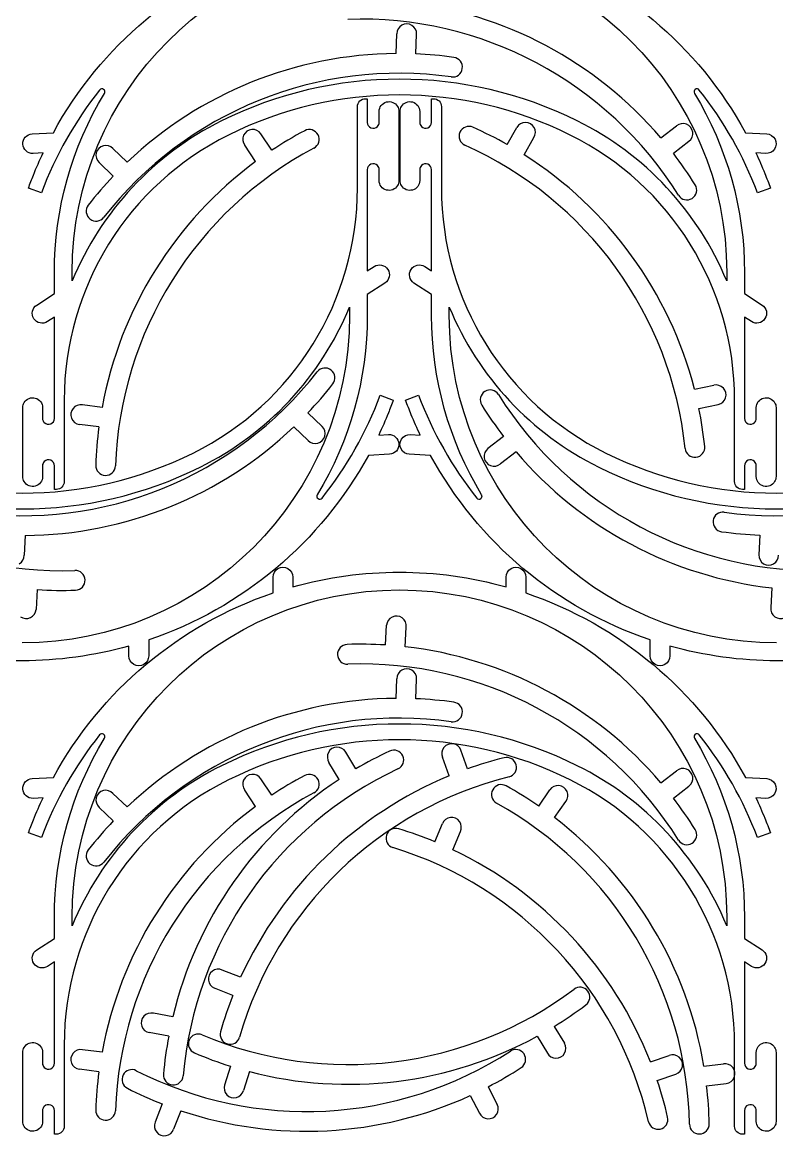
# Model space of a CAD drawing. Extents: x 3 to 3398, y -5 to 2267.
# Drawn here: x 1632 to 2174, y -5 to 800 of the extents above; entities that cross this region are included whole.
import ezdxf

# ---------------------------------------------------------------- set-up
doc = ezdxf.new("R2010")
doc.units = 0
doc.layers.add('Capa_1', color=7, linetype='CONTINUOUS')

msp = doc.modelspace()

# ---------------------------------------------------------------- linework, layer by layer
at = {"layer": 'Capa_1', "color": 7}
for points in [[(1900.12887, 777.524267), (1900.729283, 791.684768)], [(1914.304393, 777.278115), (1914.904805, 791.438616)], [(1878.084757, 745.1028), (1879.502083, 745.1028), (1879.502083, 735.181512)], [(1925.66812, 728.094898), (1925.66812, 735.181512), (1925.66812, 745.1028)], [(1872.415468, 680.882031), (1872.415468, 735.181512)], [(1932.754734, 739.43348), (1932.754734, 735.181512)], [(2090.545291, 716.843515), (2101.778803, 725.485766)], [(1638.552465, 719.847323), (1653.805258, 720.65344)], [(1810.806147, 707.983947), (1802.968557, 719.792947)], [(1980.028307, 712.15239), (1987.023052, 724.479344)], [(1992.180271, 704.849259), (1999.175014, 717.176215)], [(1706.950103, 699.474979), (1696.681492, 709.24411)], [(1799.193223, 699.850925), (1791.355634, 711.659925)], [(2099.468578, 705.826211), (2110.702089, 714.468463)], [(1646.377236, 706.067799), (1639.300499, 705.693852)], [(2165.860655, 705.694221), (2158.783934, 706.068196)], [(1696.92408, 689.450768), (1686.655471, 699.219899)], [(1879.502083, 694.079178), (1879.502083, 621.273827)], [(1645.229551, 677.491396), (1635.895575, 680.854164)], [(2169.265575, 680.854533), (2159.931597, 677.491764)], [(1920.722173, 624.488315), (1920.722372, 624.488712)], [(1920.722372, 624.488712), (1925.66812, 621.273827)], [(2137.856056, 620.209244), (2137.856056, 614.128844)], [(2150.611962, 620.208479), (2150.611962, 605.01115), (2150.613464, 605.036662), (2163.28246, 596.801364)], [(1892.172373, 612.60548), (1879.503367, 604.370183), (1879.501867, 604.395695)], [(1925.66812, 589.197997), (1925.66812, 604.395326), (1925.666617, 604.369814), (1912.997622, 612.605112)], [(1641.878685, 596.800996), (1654.547691, 605.036293), (1654.549191, 605.010781)], [(1654.548976, 515.327298), (1654.548976, 588.132649)], [(1938.424025, 589.197232), (1938.424025, 595.277632)], [(2155.55771, 584.917764), (2150.611962, 588.132649)], [(2155.557908, 584.918161), (2155.55771, 584.917764)], [(1888.821507, 531.91508), (1898.155483, 528.552312)], [(1907.014507, 528.551943), (1916.348485, 531.914712)], [(2114.645335, 536.290559), (2128.530461, 539.133716)], [(1661.63559, 528.524444), (1661.63559, 474.224964)], [(1688.784539, 523.160095), (1674.734907, 525.027749)], [(2117.835864, 522.47656), (2131.72099, 525.319717)], [(1836.717909, 519.251215), (1846.986518, 509.482084)], [(1686.565399, 509.157189), (1672.515769, 511.024845)], [(1826.691886, 509.227004), (1836.960497, 499.457874)], [(1887.673822, 503.338677), (1894.750559, 503.712624)], [(1910.419427, 503.712255), (1917.496148, 503.33828)], [(1977.468459, 502.319171), (1966.234948, 493.67692)], [(1986.391746, 491.301867), (1975.158235, 482.659616)], [(2150.611962, 481.311578), (2150.611962, 474.224964), (2150.611962, 464.303676), (2149.194639, 464.303676)], [(1655.966301, 464.303676), (1654.548976, 464.303676), (1654.548976, 474.224964)], [(2143.525348, 469.972996), (2143.525348, 474.224964)], [(1633.513119, 431.177716), (1632.912706, 417.017215)], [(2161.56662, 431.423868), (2160.966207, 417.263367)], [(1811.724567, 389.875377), (1811.724567, 401.347925)], [(1993.436812, 401.347925), (1993.436812, 389.875377)], [(1642.248459, 392.250521), (1641.365405, 378.104834)], [(2170.353887, 393.487462), (2169.470836, 379.341773)], [(1892.459555, 352.485768), (1893.34261, 366.631455)], [(1906.58315, 351.248827), (1907.466202, 365.394516)], [(1722.326491, 356.122006), (1722.326491, 344.649458)], [(2082.843269, 344.649458), (2082.843269, 356.122006)], [(1900.12887, 314.115174), (1900.729283, 328.275676)], [(1914.304393, 313.869022), (1914.904805, 328.029523)], [(1871.178315, 263.374648), (1863.969545, 275.577677)], [(1951.540141, 263.489969), (1946.792263, 276.844292)], [(1859.155631, 255.860588), (1851.946861, 268.063616)], [(1938.304597, 258.407999), (1933.55672, 271.762322)], [(2090.545291, 253.434422), (2101.778803, 262.076674)], [(1638.552465, 256.43823), (1653.805258, 257.244347)], [(1810.806147, 244.574854), (1802.968557, 256.383854)], [(2099.468578, 242.417118), (2110.702089, 251.05937)], [(1646.377236, 242.658706), (1639.300499, 242.284759)], [(1706.950103, 236.065886), (1696.681492, 245.835017)], [(1799.193223, 236.441832), (1791.355634, 248.250832)], [(2002.671466, 236.741826), (2010.713999, 248.412212)], [(2165.860655, 242.285128), (2158.783934, 242.659103)], [(1696.92408, 226.041675), (1686.655471, 235.810806)], [(2014.140649, 228.407332), (2022.183181, 240.077721)], [(1645.229551, 214.082303), (1635.895575, 217.445071)], [(1927.985167, 211.091778), (1933.425542, 224.179275)], [(1940.93656, 205.32399), (1946.376933, 218.411488)], [(2169.265575, 217.44544), (2159.931597, 214.082671)], [(2137.856056, 156.800151), (2137.856056, 150.719751)], [(2150.611962, 156.799386), (2150.611962, 141.602057), (2150.613464, 141.627569), (2163.28246, 133.392271)], [(1641.878685, 133.391903), (1654.547691, 141.6272), (1654.549191, 141.601689)], [(1654.548976, 51.918205), (1654.548976, 124.723556)], [(2155.55771, 121.508671), (2150.611962, 124.723556)], [(2155.557908, 121.509068), (2155.55771, 121.508671)], [(1788.429636, 113.676443), (1775.249183, 118.887579)], [(1782.888759, 100.626361), (1769.708308, 105.837499)], [(1739.650379, 85.190667), (1725.717756, 87.791111)], [(1736.701376, 71.323103), (1722.768755, 73.923549)], [(2013.811901, 78.35786), (2021.202136, 66.263867)], [(1661.63559, 65.115352), (1661.63559, 10.815871)], [(2001.533024, 71.270184), (2008.923262, 59.176191)], [(1688.784539, 59.751002), (1674.734907, 61.618656)], [(2083.030394, 52.945942), (2096.465545, 57.460031)], [(1781.107153, 49.786135), (1776.862144, 36.263554)], [(2121.448214, 49.816141), (2135.528307, 51.438261)], [(1686.565399, 45.748096), (1672.515769, 47.615752)], [(1794.735934, 45.879427), (1790.490925, 32.356847)], [(2087.880598, 39.623721), (2101.315749, 44.13781)], [(1966.273891, 34.90574), (1972.802489, 22.32569)], [(2123.422584, 35.776629), (2137.502677, 37.398749)], [(1953.530514, 28.691861), (1960.059115, 16.111811)], [(1732.142937, 22.636276), (1726.964981, 9.442753)], [(1745.466001, 17.78839), (1740.288045, 4.594866)], [(2150.611962, 17.902485), (2150.611962, 10.815871), (2150.611962, 0.894583), (2149.194639, 0.894583)], [(1655.966301, 0.894583), (1654.548976, 0.894583), (1654.548976, 10.815871)], [(2143.525348, 6.563903), (2143.525348, 10.815871)]]:
    msp.add_lwpolyline(points, dxfattribs=at)
for points in [[(2030.454479, 729.128662)], [(2045.825603, 480.277814)], [(2030.454479, 265.719569)]]:
    msp.add_lwpolyline(points, close=True, dxfattribs=at)
for points in [[(1667.304884, 620.209244), (1667.329584, 750.130895), (1772.658817, 855.440105), (1902.58047, 855.440105)], [(1902.58047, 855.440105), (2032.502123, 855.440105), (2137.831356, 750.130895), (2137.856056, 620.209244)], [(1653.805258, 720.65344), (1687.92554, 783.123167), (1744.299452, 830.469688), (1811.724567, 853.28447)], [(1993.436812, 853.28447), (2060.861778, 830.469727), (2117.235589, 783.123351), (2151.355886, 720.653808)], [(2090.545291, 716.843515), (2043.864883, 771.618978), (1978.097421, 806.588158), (1906.58315, 814.65792)], [(2103.170354, 675.683648), (2052.187602, 757.273103), (1961.550141, 805.465896), (1865.400224, 802.108268)], [(1904.330155, 797.911827), (1902.088012, 796.644161), (1900.709564, 794.260383), (1900.729283, 791.684768)], [(1911.522299, 797.786938), (1909.32552, 799.131684), (1906.572298, 799.179492), (1904.330155, 797.911827)], [(1914.904805, 791.438616), (1915.013935, 794.011994), (1913.719079, 796.442193), (1911.522299, 797.786938)], [(1939.774391, 760.738574), (1844.502161, 774.128211), (1749.323703, 735.673618), (1690.09182, 659.860267)], [(1900.12887, 777.524267), (1828.162843, 776.973989), (1759.100386, 749.070946), (1706.950103, 699.474979)], [(1941.746898, 774.77393), (1932.645403, 776.053057), (1923.487082, 776.888773), (1914.304393, 777.278115)], [(1947.776935, 766.770193), (1948.321551, 770.645407), (1945.622005, 774.228546), (1941.746898, 774.77393)], [(2030.454479, 729.128662), (1949.890445, 769.099614), (1855.270493, 769.099614), (1774.706459, 729.128662)], [(1939.774391, 760.738574), (1943.649713, 760.194723), (1947.232318, 762.894978), (1947.776935, 766.770193)], [(2025.415102, 718.971503), (1948.026007, 757.367243), (1857.134922, 757.367243), (1779.745827, 718.971503)], [(1687.065508, 751.325893), (1669.384409, 729.026946), (1655.271135, 704.119029), (1645.229551, 677.491396)], [(1654.549191, 620.208111), (1654.549199, 665.591673), (1667.001036, 710.105338), (1690.548786, 748.901874)], [(1689.945871, 751.750214), (1689.024327, 752.391518), (1687.76297, 752.205701), (1687.065508, 751.325893)], [(1690.548786, 748.901874), (1691.131442, 749.861576), (1690.867416, 751.108909), (1689.945871, 751.750214)], [(2115.215296, 751.750606), (2114.293746, 751.109309), (2114.02971, 749.861978), (2114.612359, 748.902271)], [(2114.612359, 748.902271), (2138.160116, 710.105727), (2150.611957, 665.592052), (2150.611962, 620.208479)], [(2118.095656, 751.326262), (2117.398202, 752.206076), (2116.136846, 752.391903), (2115.215296, 751.750606)], [(2159.931597, 677.491764), (2149.890017, 704.119397), (2135.776749, 729.027313), (2118.095656, 751.326262)], [(1872.415468, 739.43348), (1872.415461, 740.937074), (1873.012756, 742.379088), (1874.075954, 743.442292)], [(1874.075954, 743.442292), (1875.139153, 744.505497), (1876.581163, 745.102799), (1878.084757, 745.1028)], [(1888.00602, 735.890173), (1888.00604, 739.08077), (1890.138232, 741.877942), (1893.214771, 742.723409)], [(1893.214771, 742.723409), (1896.291311, 743.568877), (1899.553501, 742.254142), (1901.184006, 739.511632)], [(1903.986198, 739.511632), (1905.616704, 742.25414), (1908.878893, 743.568873), (1911.955431, 742.723406)], [(1911.955431, 742.723406), (1915.031969, 741.877939), (1917.164161, 739.080769), (1917.164183, 735.890173)], [(1925.66812, 745.1028), (1925.66812, 745.1028), (1927.085443, 745.1028), (1927.085443, 745.1028)], [(1927.085443, 745.1028), (1928.589037, 745.1028), (1930.031048, 744.505498), (1931.094247, 743.442293)], [(1931.094247, 743.442293), (1932.157446, 742.379089), (1932.754741, 740.937075), (1932.754734, 739.43348)], [(1872.415468, 735.181512), (1872.415468, 735.181512), (1872.415468, 739.43348), (1872.415468, 739.43348)], [(1879.502083, 735.181512), (1879.502083, 735.181512), (1879.502083, 728.094898), (1879.502083, 728.094898)], [(1888.00602, 728.094898), (1888.00602, 728.094898), (1888.00602, 735.890173), (1888.00602, 735.890173)], [(1901.184006, 739.511632), (1901.835417, 738.415957), (1902.17924, 737.164865), (1902.179248, 735.890173)], [(1902.179248, 735.890173), (1902.179248, 735.890173), (1902.179248, 686.283902), (1902.179248, 686.283902)], [(1902.990954, 735.890173), (1902.990963, 737.164866), (1903.334786, 738.415957), (1903.986198, 739.511632)], [(1902.990954, 686.283902), (1902.990954, 686.283902), (1902.990954, 735.890173), (1902.990954, 735.890173)], [(1917.164183, 735.890173), (1917.164183, 735.890173), (1917.164183, 728.094898), (1917.164183, 728.094898)], [(1932.754734, 735.181512), (1932.754734, 735.181512), (1932.754734, 680.882032), (1932.754734, 680.882031)], [(1774.706459, 729.128662), (1726.17345, 705.049541), (1688.015509, 664.192075), (1667.304884, 614.128844)], [(1879.502083, 728.094898), (1879.502084, 726.375138), (1880.538042, 724.824718), (1882.126893, 724.166595)], [(1882.126893, 724.166595), (1883.715743, 723.508471), (1885.544589, 723.87225), (1886.760644, 725.088302)], [(1886.760644, 725.088302), (1887.558043, 725.8857), (1888.006019, 726.967205), (1888.00602, 728.094898)], [(1917.164183, 728.094898), (1917.164183, 726.967206), (1917.612157, 725.885701), (1918.409556, 725.088302)], [(1918.409556, 725.088302), (1919.62561, 723.872248), (1921.454458, 723.508468), (1923.043309, 724.166591)], [(1923.043309, 724.166591), (1924.632161, 724.824715), (1925.66812, 726.375137), (1925.66812, 728.094898)], [(1955.428721, 724.571039), (1951.853435, 726.162022), (1947.665315, 724.553889), (1946.073626, 720.978918)], [(1980.028307, 712.15239), (1972.034622, 716.688296), (1963.825062, 720.832741), (1955.428721, 724.571039)], [(1993.255694, 728.070663), (1990.680088, 728.094357), (1988.294166, 726.719562), (1987.023052, 724.479344)], [(1999.421211, 724.365289), (1998.191525, 726.628513), (1995.8313, 728.046969), (1993.255694, 728.070663)], [(2137.856056, 614.128844), (2117.145431, 664.192075), (2078.987489, 705.049542), (2030.454479, 729.128662)], [(2108.863602, 726.730014), (2106.451292, 727.632756), (2103.739163, 727.156445), (2101.778803, 725.485766)], [(2113.390953, 721.140235), (2113.009026, 723.687452), (2111.275912, 725.827273), (2108.863602, 726.730014)], [(1631.854932, 712.396844), (1631.648475, 716.303193), (1634.646269, 719.638003), (1638.552465, 719.847323)], [(1779.745827, 718.971503), (1707.397518, 683.07669), (1661.63558, 609.287774), (1661.63559, 528.524444)], [(1790.608628, 718.814261), (1789.539811, 716.4708), (1789.825773, 713.732051), (1791.355634, 711.659925)], [(1796.500602, 722.94066), (1793.932949, 722.737348), (1791.677444, 721.157722), (1790.608628, 718.814261)], [(1802.968557, 719.792947), (1801.544251, 721.938998), (1799.068256, 723.143973), (1796.500602, 722.94066)], [(1834.479524, 722.088319), (1826.364407, 717.77343), (1818.463949, 713.066412), (1810.806147, 707.983947)], [(1844.062404, 719.157526), (1842.225214, 722.612758), (1837.935119, 723.924825), (1834.479524, 722.088319)], [(1841.133507, 709.574066), (1844.588375, 711.411939), (1845.899594, 715.702294), (1844.062404, 719.157526)], [(1946.073626, 720.978918), (1944.481936, 717.403947), (1946.08924, 713.215509), (1949.663897, 711.623113)], [(1999.175014, 717.176215), (2000.55665, 719.350011), (2000.650896, 722.102065), (1999.421211, 724.365289)], [(2143.525348, 528.524445), (2143.525355, 609.287776), (2097.763414, 683.076692), (2025.415102, 718.971503)], [(2110.702089, 714.468463), (2112.743558, 716.039), (2113.772881, 718.593019), (2113.390953, 721.140235)], [(2151.355886, 720.653808), (2151.355886, 720.653808), (2166.60869, 719.84772), (2166.60869, 719.84772)], [(2166.60869, 719.84772), (2169.136969, 719.714096), (2171.401908, 718.241802), (2172.550326, 715.985437)], [(1639.300499, 705.693852), (1635.394001, 705.490259), (1632.061389, 708.490496), (1631.854932, 712.396844)], [(1689.765524, 711.222188), (1687.27204, 710.576552), (1685.324727, 708.629591), (1684.678642, 706.136224)], [(1696.681492, 709.24411), (1694.906514, 711.110594), (1692.259008, 711.867823), (1689.765524, 711.222188)], [(1841.133507, 709.574066), (1756.186422, 664.406898), (1701.788475, 577.351986), (1698.430845, 481.202069)], [(2107.949367, 493.761853), (2097.892836, 589.443336), (2037.554756, 672.491579), (1949.663897, 711.623113)], [(2172.176308, 708.908687), (2170.796448, 706.785945), (2168.388934, 705.560597), (2165.860655, 705.694221)], [(2172.550326, 715.985437), (2173.698744, 713.729071), (2173.556169, 711.031429), (2172.176308, 708.908687)], [(1639.421737, 690.129323), (1641.576687, 695.512033), (1643.896278, 700.827359), (1646.377236, 706.067799)], [(1684.678642, 706.136224), (1684.032556, 703.642856), (1684.789307, 700.995214), (1686.655471, 699.219899)], [(2114.645335, 536.290559), (2096.701245, 605.985763), (2052.91932, 666.246412), (1992.180271, 704.849259)], [(2115.189963, 683.194372), (2110.319503, 690.988729), (2105.072844, 698.541598), (2099.468578, 705.826211)], [(2158.783934, 706.068196), (2161.062543, 701.255133), (2163.205072, 696.378816), (2165.20897, 691.445052)], [(1799.193223, 699.850925), (1741.29493, 657.105172), (1701.823226, 593.937242), (1688.784539, 523.160095)], [(1882.126932, 698.007412), (1880.538089, 697.349311), (1879.502118, 695.798922), (1879.502083, 694.079178)], [(1886.760644, 697.085688), (1885.5446, 698.30173), (1883.715774, 698.665514), (1882.126932, 698.007412)], [(1888.00602, 694.079178), (1888.005996, 695.206841), (1887.558023, 696.288311), (1886.760644, 697.085688)], [(1888.00602, 686.283902), (1888.00602, 686.283902), (1888.00602, 694.079178), (1888.00602, 694.079178)], [(1918.409556, 697.085688), (1917.612178, 696.28831), (1917.164205, 695.206841), (1917.164183, 694.079178)], [(1917.164183, 694.079178), (1917.164183, 694.079178), (1917.164183, 686.283902), (1917.164183, 686.283902)], [(1923.04327, 698.007415), (1921.454426, 698.665517), (1919.625599, 698.301732), (1918.409556, 697.085688)], [(1925.66812, 694.079178), (1925.668085, 695.798923), (1924.632114, 697.349313), (1923.04327, 698.007415)], [(1925.66812, 621.273827), (1925.66812, 621.273827), (1925.66812, 694.079178), (1925.66812, 694.079178)], [(1635.895575, 680.854164), (1637.016754, 683.966221), (1638.192322, 687.058414), (1639.421737, 690.129323)], [(1696.92408, 689.450768), (1690.589063, 682.791865), (1684.581653, 675.828796), (1678.923139, 668.586238)], [(1893.214744, 679.450617), (1890.138198, 680.2961), (1888.006014, 683.093295), (1888.00602, 686.283902)], [(1902.179248, 686.283902), (1902.17925, 685.009191), (1901.835427, 683.758079), (1901.184006, 682.662387)], [(1903.986198, 682.662387), (1903.334776, 683.758078), (1902.990953, 685.009191), (1902.990954, 686.283902)], [(1917.164183, 686.283902), (1917.164186, 683.093296), (1915.032003, 680.296103), (1911.955458, 679.45062)], [(2165.20897, 691.445052), (2166.631661, 687.942284), (2167.984133, 684.411405), (2169.265575, 680.854533)], [(1754.305231, 490.434973), (1826.65354, 526.329786), (1872.415478, 600.118702), (1872.415468, 680.882031)], [(1901.184006, 682.662387), (1899.553496, 679.919868), (1896.29129, 678.605134), (1893.214744, 679.450617)], [(1911.955458, 679.45062), (1908.878914, 678.605138), (1905.616709, 679.91987), (1903.986198, 682.662387)], [(1932.754734, 680.882031), (1932.754726, 600.1187), (1978.516667, 526.329784), (2050.86498, 490.434973)], [(2112.934778, 673.430394), (2116.253437, 675.504133), (2117.263046, 679.875303), (2115.189963, 683.194372)], [(1678.923139, 668.586238), (1676.514475, 665.502047), (1677.061642, 661.04929), (1680.145357, 658.640016)], [(2103.170354, 675.683648), (2105.244749, 672.365399), (2109.616118, 671.356655), (2112.934778, 673.430394)], [(1680.145357, 658.640016), (1683.229071, 656.230743), (1687.681936, 656.777029), (1690.09182, 659.860267)], [(1654.549191, 605.010781), (1654.549191, 605.010781), (1654.549191, 620.208111), (1654.549191, 620.208111)], [(1667.304884, 614.128844), (1667.304884, 614.128844), (1667.304884, 620.209244), (1667.304884, 620.209244)], [(1879.502083, 621.273827), (1879.502083, 621.273827), (1884.447816, 624.488712), (1884.447816, 624.488712)], [(1884.447816, 624.488712), (1887.729003, 626.614767), (1892.112132, 625.681775), (1894.242999, 622.403712)], [(1894.242999, 622.403712), (1896.373866, 619.125648), (1895.447307, 614.741155), (1892.172373, 612.60548)], [(1912.997622, 612.605112), (1909.727012, 614.742497), (1908.803356, 619.123775), (1910.932762, 622.399585)], [(1910.932762, 622.399585), (1913.062169, 625.675396), (1917.441181, 626.60973), (1920.722173, 624.488315)], [(1879.501867, 604.395695), (1879.501867, 604.395695), (1879.501867, 589.198365), (1879.501867, 589.198365)], [(1639.808059, 587.002764), (1637.677192, 590.280827), (1638.603751, 594.665321), (1641.878685, 596.800996)], [(2163.28246, 596.801364), (2166.55307, 594.663979), (2167.476726, 590.282701), (2165.347319, 587.006891)], [(1866.746174, 589.197232), (1866.721474, 459.275581), (1761.392241, 353.966371), (1631.470588, 353.966371)], [(1654.548976, 588.132649), (1654.548976, 588.132649), (1649.603242, 584.917764), (1649.603242, 584.917764)], [(1759.344599, 480.277814), (1807.877608, 504.356934), (1846.03555, 545.214401), (1866.746174, 595.277632)], [(1879.501867, 589.198365), (1879.501859, 543.814803), (1867.050022, 499.301138), (1843.502272, 460.504602)], [(1866.746174, 595.277632), (1866.746174, 595.277632), (1866.746174, 589.197232), (1866.746174, 589.197232)], [(1961.667723, 460.504205), (1938.119966, 499.300749), (1925.668125, 543.814424), (1925.66812, 589.197997)], [(1938.424025, 595.277632), (1959.134651, 545.214401), (1997.292593, 504.356934), (2045.825603, 480.277814)], [(2173.699612, 353.966371), (2043.777959, 353.966371), (1938.448726, 459.275581), (1938.424025, 589.197232)], [(2150.611962, 588.132649), (2150.611962, 588.132649), (2150.611962, 515.327298), (2150.611962, 515.327298)], [(1649.603242, 584.917764), (1646.322055, 582.791709), (1641.938926, 583.724701), (1639.808059, 587.002764)], [(2165.347319, 587.006891), (2163.217913, 583.73108), (2158.8389, 582.796746), (2155.557908, 584.918161)], [(1593.867599, 447.96341), (1689.139828, 434.573773), (1784.318286, 473.028366), (1843.550169, 548.841717)], [(1853.496632, 550.061967), (1850.412918, 552.47124), (1845.960053, 551.924955), (1843.550169, 548.841717)], [(1854.71885, 540.115745), (1857.127514, 543.199937), (1856.580347, 547.652694), (1853.496632, 550.061967)], [(2136.096622, 447.96341), (2231.368852, 434.573773), (2326.54731, 473.028366), (2385.779193, 548.841717)], [(1836.717909, 519.251215), (1843.052926, 525.910118), (1849.060336, 532.873187), (1854.71885, 540.115745)], [(2135.443679, 537.146267), (2133.671246, 539.015132), (2131.024799, 539.775947), (2128.530461, 539.133716)], [(1431.537661, 532.461734), (1482.520413, 450.872279), (1573.157873, 402.679487), (1669.30779, 406.037114)], [(1846.98555, 458.080583), (1864.666649, 480.37953), (1878.779923, 505.287447), (1888.821507, 531.91508)], [(1916.348485, 531.914712), (1926.390064, 505.287079), (1940.503333, 480.379163), (1958.184425, 458.080214)], [(1964.00226, 534.714988), (1960.6836, 532.641249), (1959.673992, 528.270079), (1961.747074, 524.95101)], [(1973.766684, 532.461734), (1971.692289, 535.779983), (1967.320919, 536.788728), (1964.00226, 534.714988)], [(1973.766684, 532.461734), (2024.749436, 450.872279), (2115.386897, 402.679487), (2211.536813, 406.037114)], [(2137.062438, 530.137546), (2137.83579, 532.594395), (2137.216113, 535.277401), (2135.443679, 537.146267)], [(1631.87181, 523.122574), (1631.871808, 524.397285), (1632.215631, 525.648397), (1632.867052, 526.744089)], [(1632.867052, 526.744089), (1634.497562, 529.486608), (1637.759768, 530.801341), (1640.836314, 529.955859)], [(1640.836314, 529.955859), (1643.91286, 529.110376), (1646.045044, 526.313181), (1646.045039, 523.122574)], [(1674.734907, 525.027749), (1672.201828, 525.494461), (1669.614863, 524.550907), (1667.977086, 522.562944)], [(1898.155483, 528.552312), (1897.034304, 525.440255), (1895.858736, 522.348062), (1894.629321, 519.277153)], [(1911.071112, 517.961424), (1909.648421, 521.464191), (1908.295949, 524.995071), (1907.014507, 528.551943)], [(1961.747074, 524.95101), (1966.617534, 517.156653), (1971.864194, 509.603784), (1977.468459, 502.319171)], [(2131.72099, 525.319717), (2134.244328, 525.836386), (2136.289086, 527.680697), (2137.062438, 530.137546)], [(2143.525348, 474.224964), (2143.525348, 474.224964), (2143.525348, 528.524444), (2143.525348, 528.524445)], [(2159.115899, 523.122574), (2159.115895, 526.31318), (2161.248079, 529.110373), (2164.324623, 529.955856)], [(2164.324623, 529.955856), (2167.401168, 530.801338), (2170.663372, 529.486606), (2172.293883, 526.744089)], [(2172.293883, 526.744089), (2172.945305, 525.648397), (2173.289129, 524.397285), (2173.289127, 523.122574)], [(1631.87181, 473.516303), (1631.87181, 473.516303), (1631.87181, 523.122574), (1631.87181, 523.122574)], [(1646.045039, 523.122574), (1646.045039, 523.122574), (1646.045039, 515.327298), (1646.045039, 515.327298)], [(1646.045039, 515.327298), (1646.045062, 514.199635), (1646.493036, 513.118165), (1647.290415, 512.320788)], [(1651.924126, 511.399064), (1653.512969, 512.057165), (1654.54894, 513.607554), (1654.548976, 515.327298)], [(1667.977086, 522.562944), (1666.33931, 520.574981), (1665.908296, 517.855255), (1666.851167, 515.458318)], [(1666.851167, 515.458318), (1667.794037, 513.061382), (1669.962507, 511.364201), (1672.515769, 511.024845)], [(1894.629321, 519.277153), (1892.474372, 513.894443), (1890.154781, 508.579117), (1887.673822, 503.338677)], [(1917.496148, 503.33828), (1915.217539, 508.151343), (1913.07501, 513.02766), (1911.071112, 517.961424)], [(2122.045006, 495.243397), (2121.084287, 504.383987), (2119.67958, 513.472445), (2117.835864, 522.47656)], [(2150.611962, 515.327298), (2150.611997, 513.607553), (2151.647968, 512.057163), (2153.236812, 511.399061)], [(2157.870526, 512.320788), (2158.667904, 513.118165), (2159.115876, 514.199635), (2159.115899, 515.327298)], [(2159.115899, 515.327298), (2159.115899, 515.327298), (2159.115899, 523.122574), (2159.115899, 523.122574)], [(2173.289127, 523.122574), (2173.289127, 523.122574), (2173.289127, 473.516303), (2173.289127, 473.516303)], [(1633.513119, 431.177716), (1705.479147, 431.727994), (1774.541603, 459.631038), (1826.691886, 509.227004)], [(1647.290415, 512.320788), (1648.506458, 511.104746), (1650.335284, 510.740962), (1651.924126, 511.399064)], [(1686.565399, 509.157189), (1685.354268, 500.046394), (1684.58696, 490.882086), (1684.266195, 481.696742)], [(1848.963347, 502.56576), (1849.609433, 505.059127), (1848.852682, 507.70677), (1846.986518, 509.482084)], [(2153.236812, 511.399061), (2154.825656, 510.740959), (2156.654482, 511.104744), (2157.870526, 512.320788)], [(1836.960497, 499.457874), (1838.735475, 497.59139), (1841.382981, 496.834161), (1843.876465, 497.479796)], [(1843.876465, 497.479796), (1846.369949, 498.125431), (1848.317262, 500.072392), (1848.963347, 502.56576)], [(1894.750559, 503.712624), (1898.657057, 503.916217), (1901.989669, 500.91598), (1902.196126, 497.009632)], [(1903.729756, 493.421039), (1902.581338, 495.677405), (1902.723912, 498.375047), (1904.103773, 500.497789)], [(1904.103773, 500.497789), (1905.483634, 502.620531), (1907.891148, 503.845879), (1910.419427, 503.712255)], [(1902.196126, 497.009632), (1902.402583, 493.103283), (1899.40479, 489.768473), (1895.498594, 489.559153)], [(1909.671392, 489.558756), (1907.143113, 489.692379), (1904.878174, 491.164674), (1903.729756, 493.421039)], [(1966.234948, 493.67692), (1964.19348, 492.106382), (1963.164157, 489.552363), (1963.546085, 487.005147)], [(1986.391746, 491.301867), (2033.072154, 436.526404), (2098.839617, 401.557224), (2170.353887, 393.487462)], [(2107.949367, 493.761853), (2108.359197, 489.870075), (2111.845953, 487.047139), (2115.737812, 487.456199)], [(2115.737812, 487.456199), (2119.629671, 487.865259), (2122.453296, 491.351457), (2122.045006, 495.243397)], [(1508.635956, 490.434973), (1586.025051, 452.039233), (1676.916136, 452.039233), (1754.305231, 490.434973)], [(1647.290415, 484.318174), (1646.493015, 483.520775), (1646.045039, 482.439271), (1646.045039, 481.311578)], [(1651.924166, 485.239881), (1650.335315, 485.898005), (1648.506469, 485.534226), (1647.290415, 484.318174)], [(1654.548976, 481.311578), (1654.548974, 483.031338), (1653.513016, 484.581758), (1651.924166, 485.239881)], [(1880.2458, 488.753036), (1846.125518, 426.283309), (1789.751607, 378.936788), (1722.326491, 356.122006)], [(1895.498594, 489.559153), (1895.498594, 489.559153), (1880.2458, 488.753036), (1880.2458, 488.753036)], [(1924.924195, 488.752668), (1924.924195, 488.752668), (1909.671392, 489.558756), (1909.671392, 489.558756)], [(2082.843269, 356.122006), (2015.418304, 378.936749), (1959.044493, 426.283125), (1924.924195, 488.752668)], [(1963.546085, 487.005147), (1963.928012, 484.457931), (1965.661126, 482.318109), (1968.073436, 481.415368)], [(2050.86498, 490.434973), (2128.254075, 452.039233), (2219.14516, 452.039233), (2296.534255, 490.434973)], [(2153.236773, 485.239884), (2151.647921, 484.581761), (2150.611962, 483.031339), (2150.611962, 481.311578)], [(2157.870526, 484.318174), (2156.654471, 485.534228), (2154.825624, 485.898008), (2153.236773, 485.239884)], [(2159.115899, 481.311578), (2159.115899, 482.43927), (2158.667925, 483.520775), (2157.870526, 484.318174)], [(1503.59658, 480.277814), (1584.160613, 440.306862), (1678.780565, 440.306862), (1759.344599, 480.277814)], [(1646.045039, 481.311578), (1646.045039, 481.311578), (1646.045039, 473.516303), (1646.045039, 473.516303)], [(1654.548976, 474.224964), (1654.548976, 474.224964), (1654.548976, 481.311578), (1654.548976, 481.311578)], [(1684.266195, 481.696742), (1684.130387, 477.785802), (1687.190319, 474.505062), (1691.101232, 474.368481)], [(1691.101232, 474.368481), (1695.012145, 474.2319), (1698.29349, 477.291183), (1698.430845, 481.202069)], [(1968.073436, 481.415368), (1970.485745, 480.512627), (1973.197875, 480.988937), (1975.158235, 482.659616)], [(2045.825603, 480.277814), (2126.389637, 440.306862), (2221.009589, 440.306862), (2301.573623, 480.277814)], [(2159.115899, 473.516303), (2159.115899, 473.516303), (2159.115899, 481.311578), (2159.115899, 481.311578)], [(1632.867052, 469.894844), (1632.215641, 470.990519), (1631.871818, 472.241611), (1631.87181, 473.516303)], [(1640.836287, 466.683066), (1637.759747, 465.837599), (1634.497557, 467.152334), (1632.867052, 469.894844)], [(1646.045039, 473.516303), (1646.045018, 470.325706), (1643.912826, 467.528534), (1640.836287, 466.683066)], [(1661.63559, 469.972996), (1661.635597, 468.469402), (1661.038302, 467.027388), (1659.975104, 465.964184)], [(1661.63559, 474.224964), (1661.63559, 474.224964), (1661.63559, 469.972996), (1661.63559, 469.972996)], [(2145.185835, 465.964183), (2144.122636, 467.027387), (2143.52534, 468.469401), (2143.525348, 469.972996)], [(2164.324651, 466.68307), (2161.248113, 467.528537), (2159.115921, 470.325707), (2159.115899, 473.516303)], [(2172.293883, 469.894844), (2170.663378, 467.152336), (2167.401189, 465.837603), (2164.324651, 466.68307)], [(2173.289127, 473.516303), (2173.289119, 472.24161), (2172.945295, 470.990519), (2172.293883, 469.894844)], [(1659.975104, 465.964184), (1658.911905, 464.900979), (1657.469895, 464.303677), (1655.966301, 464.303676)], [(1843.502272, 460.504602), (1842.919616, 459.5449), (1843.183642, 458.297567), (1844.105187, 457.656262)], [(1961.064786, 457.65587), (1961.986336, 458.297167), (1962.250372, 459.544498), (1961.667723, 460.504205)], [(2149.194639, 464.303676), (2147.691045, 464.303676), (2146.249034, 464.900978), (2145.185835, 465.964183)], [(1844.105187, 457.656262), (1845.026731, 457.014958), (1846.288088, 457.200775), (1846.98555, 458.080583)], [(1958.184425, 458.080214), (1958.88188, 457.2004), (1960.143236, 457.014573), (1961.064786, 457.65587)], [(2136.096622, 447.96341), (2132.2213, 448.50726), (2128.638695, 445.807005), (2128.094078, 441.931791)], [(2128.094078, 441.931791), (2127.549461, 438.056576), (2130.249008, 434.473437), (2134.124114, 433.928054)], [(2134.124114, 433.928054), (2143.22561, 432.648927), (2152.38393, 431.813211), (2161.56662, 431.423868)], [(1629.311834, 410.790157), (1631.553977, 412.057822), (1632.932425, 414.4416), (1632.912706, 417.017215)], [(2160.966207, 417.263367), (2160.857078, 414.68999), (2162.151934, 412.259791), (2164.348713, 410.915045)], [(2164.348713, 410.915045), (2166.545493, 409.5703), (2169.298715, 409.522491), (2171.540858, 410.790157)], [(2171.540858, 410.790157), (2173.783, 412.057822), (2175.161449, 414.4416), (2175.14173, 417.017215)], [(1676.636019, 399.202043), (1676.499456, 403.112957), (1673.21873, 406.172904), (1669.30779, 406.037114)], [(1811.724567, 401.347925), (1811.724567, 403.879729), (1813.075269, 406.219212), (1815.267875, 407.485114)], [(1815.267875, 407.485114), (1817.460482, 408.751016), (1820.161884, 408.751016), (1822.354491, 407.485114)], [(1822.354491, 407.485114), (1824.547097, 406.219212), (1825.897799, 403.879729), (1825.897799, 401.347925)], [(1825.897799, 394.261311), (1876.048563, 408.353545), (1929.112819, 408.353545), (1979.263584, 394.261311)], [(1979.263584, 401.347925), (1979.263584, 403.879728), (1980.614285, 406.219211), (1982.806891, 407.485113)], [(1982.806891, 407.485113), (1984.999497, 408.751014), (1987.700899, 408.751014), (1989.893505, 407.485113)], [(1989.893505, 407.485113), (1992.086111, 406.219211), (1993.436812, 403.879728), (1993.436812, 401.347925)], [(1669.802398, 391.872462), (1673.713284, 392.009799), (1676.772582, 395.291129), (1676.636019, 399.202043)], [(1825.897799, 401.347925), (1825.897799, 401.347925), (1825.897799, 394.261311), (1825.897799, 394.261311)], [(1979.263584, 394.261311), (1979.263584, 394.261311), (1979.263584, 401.347925), (1979.263584, 401.347925)], [(1642.248459, 392.250521), (1651.421545, 391.677877), (1660.617054, 391.551708), (1669.802398, 391.872462)], [(1653.805258, 257.244347), (1687.92554, 319.714074), (1744.299452, 367.060595), (1811.724567, 389.875377)], [(1667.304884, 156.800151), (1667.329584, 286.721802), (1772.658817, 392.031012), (1902.58047, 392.031012)], [(1902.58047, 392.031012), (2032.502123, 392.031012), (2137.831356, 286.721802), (2137.856056, 156.800151)], [(1993.436812, 389.875377), (2060.861778, 367.060634), (2117.235589, 319.714258), (2151.355886, 257.244715)], [(2169.470836, 379.341773), (2169.181959, 376.782309), (2170.303672, 374.267464), (2172.401038, 372.772351)], [(1630.172015, 372.772351), (1632.269381, 371.277237), (1635.012548, 371.036992), (1637.337874, 372.144767)], [(1637.337874, 372.144767), (1639.6632, 373.252543), (1641.204982, 375.53412), (1641.365405, 378.104834)], [(1897.37014, 372.591522), (1895.044814, 371.483747), (1893.503033, 369.20217), (1893.34261, 366.631455)], [(1904.536, 371.963939), (1902.438634, 373.459052), (1899.695466, 373.699297), (1897.37014, 372.591522)], [(1907.466202, 365.394516), (1907.755078, 367.95398), (1906.633366, 370.468825), (1904.536, 371.963939)], [(2172.401038, 372.772351), (2174.498404, 371.277237), (2177.241571, 371.036992), (2179.566897, 372.144767)], [(1708.15326, 351.736072), (1658.002495, 337.643838), (1604.938239, 337.643838), (1554.787474, 351.736072)], [(1708.15326, 344.649458), (1708.15326, 344.649458), (1708.15326, 351.736072), (1708.15326, 351.736072)], [(1864.905616, 352.863827), (1860.99473, 352.726491), (1857.935432, 349.44516), (1858.071995, 345.534246)], [(1892.459555, 352.485768), (1883.286469, 353.058412), (1874.09096, 353.184581), (1864.905616, 352.863827)], [(2090.545291, 253.434422), (2043.864883, 308.209885), (1978.097421, 343.179066), (1906.58315, 351.248827)], [(2250.382283, 351.736072), (2200.231518, 337.643838), (2147.167262, 337.643838), (2097.016498, 351.736072)], [(2097.016498, 351.736072), (2097.016498, 351.736072), (2097.016498, 344.649458), (2097.016498, 344.649458)], [(1711.696567, 338.512269), (1709.503961, 339.778171), (1708.15326, 342.117654), (1708.15326, 344.649458)], [(1718.783183, 338.512269), (1716.590576, 337.246367), (1713.889174, 337.246367), (1711.696567, 338.512269)], [(1722.326491, 344.649458), (1722.326491, 342.117654), (1720.975789, 339.778171), (1718.783183, 338.512269)], [(1858.071995, 345.534246), (1858.208558, 341.623333), (1861.489284, 338.563386), (1865.400224, 338.699175)], [(2103.170354, 212.274555), (2052.187602, 293.86401), (1961.550141, 342.056803), (1865.400224, 338.699175)], [(2086.386576, 338.51227), (2084.19397, 339.778172), (2082.843269, 342.117655), (2082.843269, 344.649458)], [(2093.473191, 338.51227), (2091.280585, 337.246369), (2088.579182, 337.246369), (2086.386576, 338.51227)], [(2097.016498, 344.649458), (2097.016498, 342.117655), (2095.665797, 339.778172), (2093.473191, 338.51227)], [(1904.330155, 334.502734), (1902.088012, 333.235068), (1900.709564, 330.85129), (1900.729283, 328.275676)], [(1911.522299, 334.377845), (1909.32552, 335.722591), (1906.572298, 335.7704), (1904.330155, 334.502734)], [(1914.904805, 328.029523), (1915.013935, 330.602901), (1913.719079, 333.0331), (1911.522299, 334.377845)], [(1900.12887, 314.115174), (1828.162843, 313.564896), (1759.100386, 285.661853), (1706.950103, 236.065886)], [(1939.774391, 297.329481), (1844.502161, 310.719118), (1749.323703, 272.264525), (1690.09182, 196.451174)], [(1941.746898, 311.364837), (1932.645403, 312.643964), (1923.487082, 313.47968), (1914.304393, 313.869022)], [(1947.776935, 303.3611), (1948.321551, 307.236314), (1945.622005, 310.819453), (1941.746898, 311.364837)], [(2030.454479, 265.719569), (1949.890445, 305.690521), (1855.270493, 305.690521), (1774.706459, 265.719569)], [(1939.774391, 297.329481), (1943.649713, 296.78563), (1947.232318, 299.485885), (1947.776935, 303.3611)], [(2025.415102, 255.56241), (1948.026007, 293.95815), (1857.134922, 293.95815), (1779.745827, 255.56241)], [(1687.065508, 287.9168), (1669.384409, 265.617853), (1655.271135, 240.709936), (1645.229551, 214.082303)], [(1654.549191, 156.799018), (1654.549199, 202.18258), (1667.001036, 246.696245), (1690.548786, 285.492781)], [(1689.945871, 288.341121), (1689.024327, 288.982425), (1687.76297, 288.796608), (1687.065508, 287.9168)], [(1690.548786, 285.492781), (1691.131442, 286.452483), (1690.867416, 287.699816), (1689.945871, 288.341121)], [(1941.277951, 281.463264), (1938.737384, 281.887171), (1936.166728, 280.900132), (1934.562718, 278.884858)], [(2115.215296, 288.341513), (2114.293746, 287.700216), (2114.02971, 286.452885), (2114.612359, 285.493178)], [(2114.612359, 285.493178), (2138.160116, 246.696634), (2150.611957, 202.182959), (2150.611962, 156.799386)], [(2118.095656, 287.917169), (2117.398202, 288.796983), (2116.136846, 288.98281), (2115.215296, 288.341513)], [(2159.931597, 214.082671), (2149.890017, 240.710304), (2135.776749, 265.61822), (2118.095656, 287.917169)], [(1851.575332, 275.247244), (1850.385326, 272.962936), (1850.52755, 270.212974), (1851.946861, 268.063616)], [(1857.675205, 279.059605), (1855.100429, 278.990961), (1852.765339, 277.531552), (1851.575332, 275.247244)], [(1863.969545, 275.577677), (1862.659514, 277.795333), (1860.24998, 279.128249), (1857.675205, 279.059605)], [(1895.557459, 276.220636), (1887.227627, 272.336402), (1879.091634, 268.049342), (1871.178315, 263.374648)], [(1904.973809, 272.792298), (1903.319982, 276.338951), (1899.10444, 277.873761), (1895.557459, 276.220636)], [(1934.562718, 278.884858), (1932.958708, 276.869583), (1932.573602, 274.143007), (1933.55672, 271.762322)], [(1946.792263, 276.844292), (1945.929451, 279.27117), (1943.818519, 281.039357), (1941.277951, 281.463264)], [(1774.706459, 265.719569), (1726.17345, 241.640449), (1688.015509, 200.782982), (1667.304884, 150.719751)], [(1901.547333, 263.37527), (1905.093659, 265.029798), (1906.627635, 269.245644), (1904.973809, 272.792298)], [(1977.922501, 271.44818), (1969.004564, 269.224717), (1960.200043, 266.568843), (1951.540141, 263.489969)], [(1986.511688, 266.286106), (1985.56498, 270.083163), (1981.719745, 272.394137), (1977.922501, 271.44818)], [(1981.351313, 257.695898), (1985.148182, 258.643357), (1987.458396, 262.489049), (1986.511688, 266.286106)], [(2137.856056, 150.719751), (2117.145431, 200.782982), (2078.987489, 241.640449), (2030.454479, 265.719569)], [(1901.547333, 263.37527), (1814.352657, 222.716094), (1755.472865, 138.627661), (1747.087403, 42.785268)], [(1981.351313, 257.695898), (1888.000512, 234.421274), (1814.157678, 163.112576), (1787.63869, 70.6311)], [(1938.304597, 258.407999), (1871.7849, 230.939074), (1818.203789, 179.196758), (1788.429636, 113.676443)], [(1796.500602, 259.531567), (1793.932949, 259.328255), (1791.677444, 257.748629), (1790.608628, 255.405168)], [(1802.968557, 256.383854), (1801.544251, 258.529905), (1799.068256, 259.73488), (1796.500602, 259.531567)], [(1834.479524, 258.679226), (1826.364407, 254.364337), (1818.463949, 249.657319), (1810.806147, 244.574854)], [(1844.062404, 255.748433), (1842.225214, 259.203665), (1837.935119, 260.515732), (1834.479524, 258.679226)], [(2108.863602, 263.320921), (2106.451292, 264.223663), (2103.739163, 263.747352), (2101.778803, 262.076674)], [(2113.390953, 257.731142), (2113.009026, 260.278359), (2111.275912, 262.41818), (2108.863602, 263.320921)], [(2110.702089, 251.05937), (2112.743558, 252.629907), (2113.772881, 255.183926), (2113.390953, 257.731142)], [(1631.854932, 248.987751), (1631.648475, 252.8941), (1634.646269, 256.22891), (1638.552465, 256.43823)], [(1779.745827, 255.56241), (1707.397518, 219.667597), (1661.63558, 145.878681), (1661.63559, 65.115352)], [(1859.155631, 255.860588), (1799.099407, 216.203787), (1756.375631, 155.188366), (1739.650379, 85.190667)], [(1790.608628, 255.405168), (1789.539811, 253.061707), (1789.825773, 250.322958), (1791.355634, 248.250832)], [(1841.133507, 246.164973), (1844.588375, 248.002846), (1845.899594, 252.293201), (1844.062404, 255.748433)], [(1979.247896, 251.257296), (1975.824885, 253.153843), (1971.51254, 251.916864), (1969.615316, 248.494228)], [(2002.671466, 236.741826), (1995.103548, 241.957193), (1987.286457, 246.801406), (1979.247896, 251.257296)], [(2017.235939, 251.446632), (2014.6722, 251.694724), (2012.175532, 250.533116), (2010.713999, 248.412212)], [(2023.055035, 247.217978), (2022.02729, 249.579767), (2019.799678, 251.198541), (2017.235939, 251.446632)], [(2143.525348, 65.115352), (2143.525355, 145.878683), (2097.763414, 219.667599), (2025.415102, 255.56241)], [(2151.355886, 257.244715), (2151.355886, 257.244715), (2166.60869, 256.438627), (2166.60869, 256.438627)], [(2166.60869, 256.438627), (2169.136969, 256.305004), (2171.401908, 254.832709), (2172.550326, 252.576344)], [(2172.550326, 252.576344), (2173.698744, 250.319978), (2173.556169, 247.622336), (2172.176308, 245.499594)], [(1639.300499, 242.284759), (1635.394001, 242.081166), (1632.061389, 245.081403), (1631.854932, 248.987751)], [(1639.421737, 226.72023), (1641.576687, 232.10294), (1643.896278, 237.418266), (1646.377236, 242.658706)], [(1684.678642, 242.727131), (1684.032556, 240.233763), (1684.789307, 237.586121), (1686.655471, 235.810806)], [(1689.765524, 247.813095), (1687.27204, 247.167459), (1685.324727, 245.220498), (1684.678642, 242.727131)], [(1696.681492, 245.835017), (1694.906514, 247.701501), (1692.259008, 248.45873), (1689.765524, 247.813095)], [(1841.133507, 246.164973), (1756.186422, 200.997805), (1701.788475, 113.942893), (1698.430845, 17.792976)], [(1969.615316, 248.494228), (1967.718092, 245.071592), (1968.954219, 240.759003), (1972.376479, 238.861102)], [(2022.183181, 240.077721), (2023.749025, 242.122822), (2024.08278, 244.856188), (2023.055035, 247.217978)], [(2115.189963, 219.785279), (2110.319503, 227.579636), (2105.072844, 235.132505), (2099.468578, 242.417118)], [(2158.783934, 242.659103), (2161.062543, 237.84604), (2163.205072, 232.969723), (2165.20897, 228.035959)], [(2172.176308, 245.499594), (2170.796448, 243.376852), (2168.388934, 242.151504), (2165.860655, 242.285128)], [(1799.193223, 236.441832), (1741.29493, 193.696079), (1701.823226, 130.528149), (1688.784539, 59.751002)], [(2111.07096, 8.032897), (2109.392224, 104.226775), (2056.522187, 192.217988), (1972.376479, 238.861102)], [(1635.895575, 217.445071), (1637.016754, 220.557128), (1638.192322, 223.649321), (1639.421737, 226.72023)], [(1696.92408, 226.041675), (1690.589063, 219.382772), (1684.581653, 212.419703), (1678.923139, 205.177145)], [(1939.174071, 228.503373), (1936.614774, 228.213012), (1934.414176, 226.557701), (1933.425542, 224.179275)], [(1945.745192, 225.576982), (1944.248862, 227.673481), (1941.733367, 228.793734), (1939.174071, 228.503373)], [(1946.376933, 218.411488), (1947.483359, 220.737457), (1947.241522, 223.480484), (1945.745192, 225.576982)], [(2121.448214, 49.816141), (2109.646992, 120.810106), (2071.283956, 184.657425), (2014.140649, 228.407332)], [(2165.20897, 228.035959), (2166.631661, 224.533192), (2167.984133, 221.002312), (2169.265575, 217.44544)], [(1902.055523, 220.420016), (1898.312998, 221.563435), (1894.352071, 219.456899), (1893.207912, 215.714601)], [(1927.985167, 211.091778), (1919.498291, 214.619718), (1910.844854, 217.732808), (1902.055523, 220.420016)], [(2112.934778, 210.021301), (2116.253437, 212.09504), (2117.263046, 216.46621), (2115.189963, 219.785279)], [(1893.207912, 215.714601), (1892.063753, 211.972303), (1894.169505, 208.010959), (1897.911577, 206.86606)], [(2103.170354, 212.274555), (2105.244749, 208.956306), (2109.616118, 207.947562), (2112.934778, 210.021301)], [(1678.923139, 205.177145), (1676.514475, 202.092954), (1677.061642, 197.640197), (1680.145357, 195.230924)], [(2081.567133, 9.91821), (2059.925249, 103.660991), (1989.916148, 178.737087), (1897.911577, 206.86606)], [(2083.030394, 52.945942), (2056.726582, 119.934906), (2005.927266, 174.410884), (1940.93656, 205.32399)], [(1680.145357, 195.230924), (1683.229071, 192.82165), (1687.681936, 193.367936), (1690.09182, 196.451174)], [(1654.549191, 141.601689), (1654.549191, 141.601689), (1654.549191, 156.799018), (1654.549191, 156.799018)], [(1667.304884, 150.719751), (1667.304884, 150.719751), (1667.304884, 156.800151), (1667.304884, 156.800151)], [(1639.808059, 123.593671), (1637.677192, 126.871735), (1638.603751, 131.256228), (1641.878685, 133.391903)], [(2163.28246, 133.392271), (2166.55307, 131.254886), (2167.476726, 126.873608), (2165.347319, 123.597798)], [(1649.603242, 121.508671), (1646.322055, 119.382616), (1641.938926, 120.315608), (1639.808059, 123.593671)], [(1654.548976, 124.723556), (1654.548976, 124.723556), (1649.603242, 121.508671), (1649.603242, 121.508671)], [(2150.611962, 124.723556), (2150.611962, 124.723556), (2150.611962, 51.918205), (2150.611962, 51.918205)], [(2165.347319, 123.597798), (2163.217913, 120.321987), (2158.8389, 119.387654), (2155.557908, 121.509068)], [(1768.095806, 118.130879), (1766.025741, 116.598188), (1764.94956, 114.063525), (1765.284543, 111.509686)], [(1775.249183, 118.887579), (1772.904259, 119.953243), (1770.16587, 119.66357), (1768.095806, 118.130879)], [(1760.785851, 72.354297), (1849.346134, 34.762324), (1951.234289, 47.272255), (2028.070036, 105.171721)], [(1765.284543, 111.509686), (1765.619526, 108.955847), (1767.31299, 106.784473), (1769.708308, 105.837499)], [(2037.993401, 103.776024), (2035.638338, 106.901335), (2031.195814, 107.526166), (2028.070036, 105.171721)], [(1782.888759, 100.626361), (1779.509473, 92.079206), (1776.54788, 83.372756), (1774.014477, 74.537865)], [(2036.599666, 93.852383), (2039.724512, 96.208064), (2040.348464, 100.650712), (2037.993401, 103.776024)], [(2013.811901, 78.35786), (2021.654525, 83.150216), (2029.259431, 88.321166), (2036.599666, 93.852383)], [(1718.840191, 85.683385), (1717.100611, 83.783867), (1716.527839, 81.090428), (1717.343963, 78.647427)], [(1725.717756, 87.791111), (1723.212576, 88.389763), (1720.579772, 87.582903), (1718.840191, 85.683385)], [(1717.343963, 78.647427), (1718.160087, 76.204427), (1720.236755, 74.396076), (1722.768755, 73.923549)], [(1760.785851, 72.354297), (1757.183341, 73.882635), (1753.023928, 72.20165), (1751.494876, 68.599443)], [(1774.014477, 74.537865), (1772.936548, 70.775956), (1775.111891, 66.852396), (1778.873587, 65.773723)], [(1632.867052, 63.334996), (1634.497562, 66.077515), (1637.759768, 67.392249), (1640.836314, 66.546766)], [(1640.836314, 66.546766), (1643.91286, 65.701283), (1646.045044, 62.904088), (1646.045039, 59.713481)], [(1736.701376, 71.323103), (1735.015051, 62.288185), (1733.76914, 53.176598), (1732.968059, 44.020633)], [(1751.494876, 68.599443), (1749.965825, 64.997236), (1751.645987, 60.837489), (1755.247892, 59.307726)], [(1778.873587, 65.773723), (1782.635284, 64.695051), (1786.559273, 66.869617), (1787.63869, 70.6311)], [(1794.735934, 45.879427), (1864.392138, 27.784533), (1938.323218, 36.861867), (2001.533024, 71.270184)], [(2021.321505, 59.071569), (2022.590914, 61.312753), (2022.545219, 64.066041), (2021.202136, 66.263867)], [(2143.525348, 10.815871), (2143.525348, 10.815871), (2143.525348, 65.115351), (2143.525348, 65.115352)], [(2159.115899, 59.713481), (2159.115895, 62.904087), (2161.248079, 65.70128), (2164.324623, 66.546763)], [(2164.324623, 66.546763), (2167.401168, 67.392245), (2170.663372, 66.077513), (2172.293883, 63.334996)], [(1631.87181, 59.713481), (1631.871808, 60.988192), (1632.215631, 62.239304), (1632.867052, 63.334996)], [(1631.87181, 10.10721), (1631.87181, 10.10721), (1631.87181, 59.713481), (1631.87181, 59.713481)], [(1646.045039, 59.713481), (1646.045039, 59.713481), (1646.045039, 51.918205), (1646.045039, 51.918205)], [(1667.977086, 59.153851), (1666.33931, 57.165888), (1665.908296, 54.446162), (1666.851167, 52.049225)], [(1674.734907, 61.618656), (1672.201828, 62.085368), (1669.614863, 61.141814), (1667.977086, 59.153851)], [(1713.445412, 46.567006), (1799.167684, 2.888952), (1901.680293, 8.261051), (1982.367734, 60.659686)], [(1755.247892, 59.307726), (1763.708186, 55.716514), (1772.338134, 52.538896), (1781.107153, 49.786135)], [(1992.169567, 58.57517), (1990.038252, 61.857149), (1985.650135, 62.790352), (1982.367734, 60.659686)], [(1990.08699, 48.772925), (1993.368548, 50.904889), (1994.300883, 55.29319), (1992.169567, 58.57517)], [(2008.923262, 59.176191), (2010.154669, 56.913904), (2012.515973, 55.497243), (2015.091597, 55.475509)], [(2015.091597, 55.475509), (2017.66722, 55.453774), (2020.052095, 56.830384), (2021.321505, 59.071569)], [(2103.569439, 56.32988), (2101.582464, 57.968817), (2098.863025, 58.401449), (2096.465545, 57.460031)], [(2159.115899, 51.918205), (2159.115899, 51.918205), (2159.115899, 59.713481), (2159.115899, 59.713481)], [(2172.293883, 63.334996), (2172.945305, 62.239305), (2173.289129, 60.988192), (2173.289127, 59.713481)], [(2173.289127, 59.713481), (2173.289127, 59.713481), (2173.289127, 10.10721), (2173.289127, 10.10721)], [(1646.045039, 51.918205), (1646.045062, 50.790542), (1646.493036, 49.709072), (1647.290415, 48.911695)], [(1647.290415, 48.911695), (1648.506458, 47.695653), (1650.335284, 47.331869), (1651.924126, 47.989971)], [(1651.924126, 47.989971), (1653.512969, 48.648072), (1654.54894, 50.198461), (1654.548976, 51.918205)], [(1666.851167, 52.049225), (1667.794037, 49.652289), (1669.962507, 47.955108), (1672.515769, 47.615752)], [(1713.445412, 46.567006), (1709.95829, 48.34292), (1705.691748, 46.956176), (1703.915144, 43.469405)], [(1966.273891, 34.90574), (1974.431708, 39.139348), (1982.378796, 43.76721), (1990.08699, 48.772925)], [(2101.315749, 44.13781), (2103.757315, 44.958137), (2105.562074, 47.037888), (2106.030255, 49.57067)], [(2106.030255, 49.57067), (2106.498437, 52.103452), (2105.556413, 54.690943), (2103.569439, 56.32988)], [(2142.241992, 48.855825), (2140.639192, 50.872062), (2138.069128, 51.860644), (2135.528307, 51.438261)], [(2143.243715, 41.732687), (2144.228261, 44.112782), (2143.844792, 46.839588), (2142.241992, 48.855825)], [(2150.611962, 51.918205), (2150.611997, 50.19846), (2151.647968, 48.64807), (2153.236812, 47.989968)], [(2153.236812, 47.989968), (2154.825656, 47.331866), (2156.654482, 47.695651), (2157.870526, 48.911695)], [(2157.870526, 48.911695), (2158.667904, 49.709073), (2159.115876, 50.790542), (2159.115899, 51.918205)], [(1686.565399, 45.748096), (1685.354268, 36.637301), (1684.58696, 27.472993), (1684.266195, 18.287649)], [(1703.915144, 43.469405), (1702.13854, 39.982633), (1703.524441, 35.715818), (1707.010861, 33.938524)], [(1732.968059, 44.020633), (1732.627741, 40.122162), (1735.511767, 36.685764), (1739.410171, 36.344675)], [(1739.410171, 36.344675), (1743.308575, 36.003586), (1746.745543, 38.886932), (1747.087403, 42.785268)], [(2137.502677, 37.398749), (2140.061444, 37.693519), (2142.259169, 39.352593), (2143.243715, 41.732687)], [(1707.010861, 33.938524), (1715.200036, 29.7659), (1723.587302, 25.994028), (1732.142937, 22.636276)], [(1776.862144, 36.263554), (1776.090686, 33.80611), (1776.712429, 31.123582), (1778.486303, 29.256083)], [(1785.40105, 27.273962), (1787.894892, 27.918115), (1789.843345, 29.863892), (1790.490925, 32.356847)], [(2095.377161, 13.106489), (2093.309676, 22.061872), (2090.807867, 30.911403), (2087.880598, 39.623721)], [(2125.242087, 8.280238), (2125.08171, 17.469779), (2124.474492, 26.646083), (2123.422584, 35.776629)], [(1745.466001, 17.78839), (1813.690289, -5.121397), (1888.074481, -1.223347), (1953.530514, 28.691861)], [(1778.486303, 29.256083), (1780.260176, 27.388584), (1782.907209, 26.629809), (1785.40105, 27.273962)], [(1647.290415, 20.909081), (1646.493015, 20.111683), (1646.045039, 19.030178), (1646.045039, 17.902485)], [(1646.045039, 17.902485), (1646.045039, 17.902485), (1646.045039, 10.10721), (1646.045039, 10.10721)], [(1651.924166, 21.830788), (1650.335315, 22.488912), (1648.506469, 22.125133), (1647.290415, 20.909081)], [(1654.548976, 17.902485), (1654.548974, 19.622245), (1653.513016, 21.172665), (1651.924166, 21.830788)], [(1654.548976, 10.815871), (1654.548976, 10.815871), (1654.548976, 17.902485), (1654.548976, 17.902485)], [(1684.266195, 18.287649), (1684.130387, 14.376709), (1687.190319, 11.095969), (1691.101232, 10.959388)], [(1691.101232, 10.959388), (1695.012145, 10.822807), (1698.29349, 13.88209), (1698.430845, 17.792976)], [(1960.059115, 16.111811), (1961.129713, 13.769136), (1963.386444, 12.19121), (1965.954277, 11.989862)], [(1972.419858, 15.142586), (1973.842512, 17.289761), (1973.988988, 20.03953), (1972.802489, 22.32569)], [(2153.236773, 21.830792), (2151.647921, 21.172668), (2150.611962, 19.622246), (2150.611962, 17.902485)], [(2157.870526, 20.909081), (2156.654471, 22.125135), (2154.825624, 22.488915), (2153.236773, 21.830792)], [(2159.115899, 17.902485), (2159.115899, 19.030177), (2158.667925, 20.111682), (2157.870526, 20.909081)], [(2159.115899, 10.10721), (2159.115899, 10.10721), (2159.115899, 17.902485), (2159.115899, 17.902485)], [(1632.867052, 6.485751), (1632.215641, 7.581426), (1631.871818, 8.832518), (1631.87181, 10.10721)], [(1646.045039, 10.10721), (1646.045018, 6.916613), (1643.912826, 4.119441), (1640.836287, 3.273974)], [(1661.63559, 10.815871), (1661.63559, 10.815871), (1661.63559, 6.563903), (1661.63559, 6.563903)], [(1726.964981, 9.442753), (1726.023979, 7.045109), (1726.457085, 4.325746), (1728.096367, 2.339057)], [(1965.954277, 11.989862), (1968.52211, 11.788514), (1970.997203, 12.99541), (1972.419858, 15.142586)], [(2081.567133, 9.91821), (2082.448183, 6.105383), (2086.25297, 3.728405), (2090.065971, 4.608701)], [(2090.065971, 4.608701), (2093.878972, 5.488997), (2096.256703, 9.293314), (2095.377161, 13.106489)], [(2118.28017, 1.072406), (2122.192871, 1.140698), (2125.309605, 4.367524), (2125.242087, 8.280238)], [(2164.324651, 3.273977), (2161.248113, 4.119444), (2159.115921, 6.916614), (2159.115899, 10.10721)], [(2173.289127, 10.10721), (2173.289119, 8.832518), (2172.945295, 7.581426), (2172.293883, 6.485751)], [(1640.836287, 3.273974), (1637.759747, 2.428506), (1634.497557, 3.743241), (1632.867052, 6.485751)], [(1659.975104, 2.555091), (1658.911905, 1.491886), (1657.469895, 0.894584), (1655.966301, 0.894583)], [(1661.63559, 6.563903), (1661.635597, 5.060309), (1661.038302, 3.618295), (1659.975104, 2.555091)], [(1728.096367, 2.339057), (1729.735649, 0.352367), (1732.323304, -0.589207), (1734.856005, -0.120585)], [(1734.856005, -0.120585), (1737.388706, 0.348038), (1739.468143, 2.153158), (1740.288045, 4.594866)], [(2111.07096, 8.032897), (2111.140026, 4.12021), (2114.367468, 1.004114), (2118.28017, 1.072406)], [(2145.185835, 2.55509), (2144.122636, 3.618294), (2143.52534, 5.060308), (2143.525348, 6.563903)], [(2149.194639, 0.894583), (2147.691045, 0.894583), (2146.249034, 1.491885), (2145.185835, 2.55509)], [(2172.293883, 6.485751), (2170.663378, 3.743243), (2167.401189, 2.42851), (2164.324651, 3.273977)]]:
    msp.add_open_spline(points, degree=3, dxfattribs=at)

doc.saveas('drawing.dxf')
